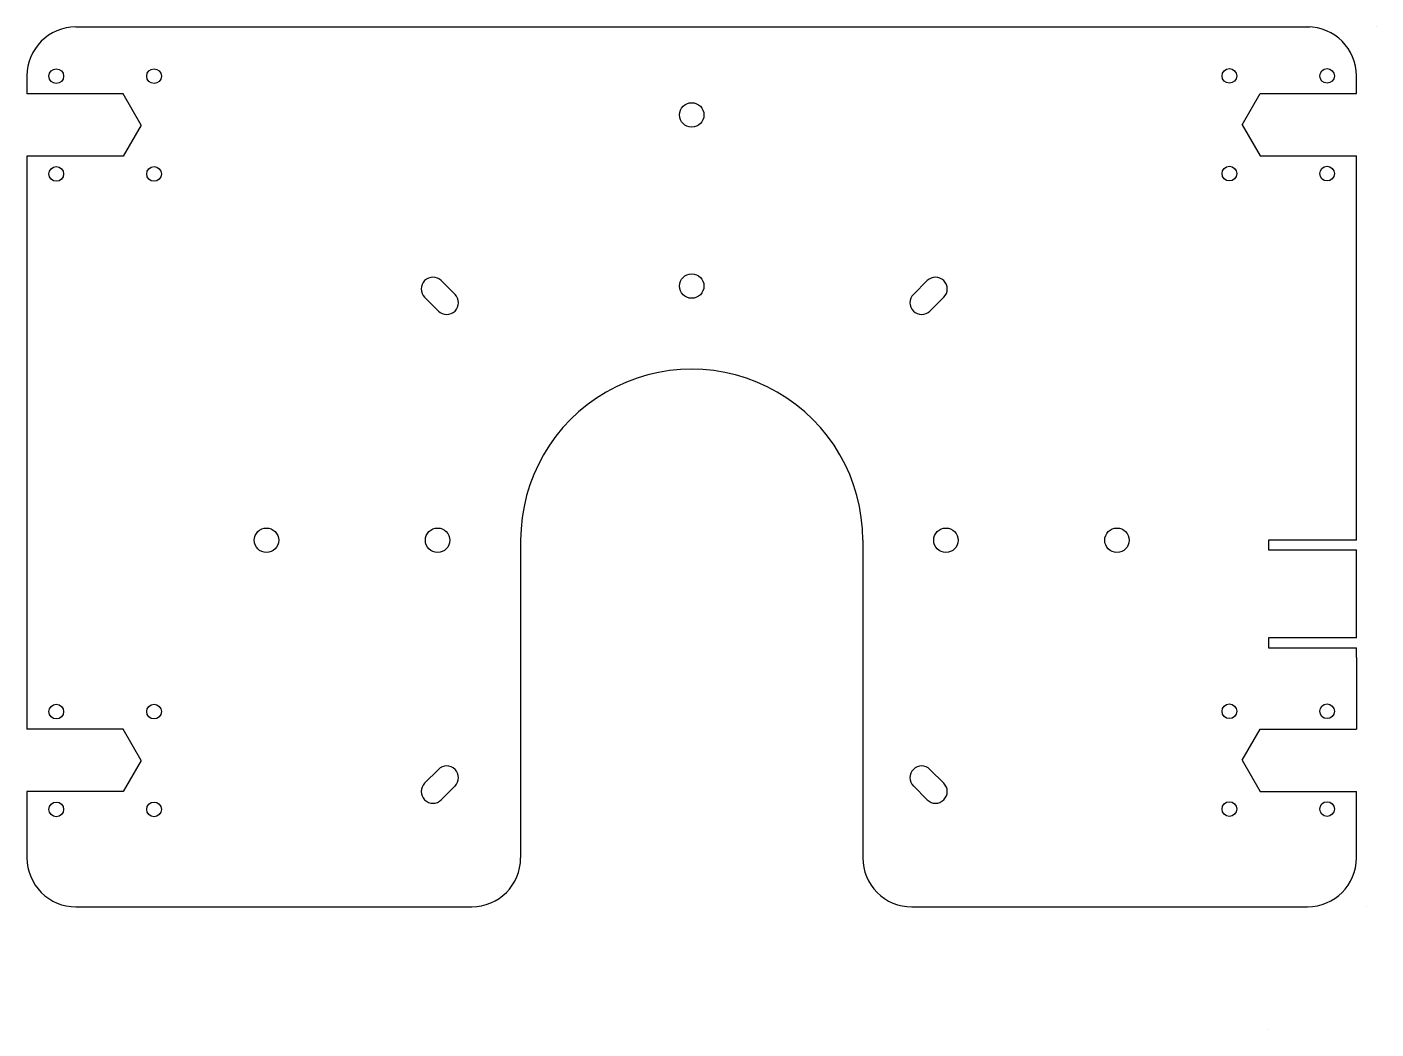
# Model space of a CAD drawing. Header units: millimetres. Extents: x -136 to 140, y -100 to 105.
import ezdxf

# ---------------------------------------------------------------- set-up
doc = ezdxf.new("R2010")
doc.units = ezdxf.units.MM
doc.layers.get('0').update_dxf_attribs({"linetype": 'CONTINUOUS', "lineweight": 25, "true_color": 0x000000})

# ---------------------------------------------------------------- blocks, each defined once
blk = doc.blocks.new('nut cut outs')
for p, q in [((0, 7.36), (-6.38, 3.68)), ((0, 7.36), (6.37, 3.68)), ((-6.38, 3.68), (-6.38, -3.68)), ((6.37, 3.68), (6.37, -3.68)), ((-6.38, -3.68), (-6.38, -16)), ((6.37, -3.68), (6.37, -16))]:
    blk.add_line(p, q)
for centre in [(-10, 10), (10, 10), (-10, -10), (10, -10)]:
    blk.add_circle(centre, 1.5)

msp = doc.modelspace()

# ---------------------------------------------------------------- linework, layer by layer
for p, q in [((-126, 105), (126.46, 105)), ((140, 105), (140, 105)), ((-136, 95), (-136, 91.32)), ((136, 91.37), (136, 95)), ((-136, 78.57), (-136, -38.68)), ((136, 0), (136, 78.62)), ((-51.26, 53.11), (-48.43, 50.28)), ((45.35, 50.28), (48.18, 53.11)), ((-51.82, 46.89), (-54.65, 49.72)), ((51.57, 49.72), (48.74, 46.89)), ((-35, 0), (-35, -65)), ((35, 0), (35, -65)), ((35, 0), (35, 0)), ((118, 0), (118, -2)), ((136, 0), (118, 0)), ((118, -2), (136, -2)), ((136, -20), (136, -2)), ((118, -19.99), (118, -21.99)), ((136, -20), (118, -20)), ((118, -21.99), (136, -22)), ((136, -23.99), (136, -22)), ((136, -23.99), (136, -38.63)), ((-54.65, -49.72), (-51.82, -46.89)), ((48.74, -46.89), (51.57, -49.72)), ((-136, -51.43), (-136, -65)), ((-48.43, -50.28), (-51.26, -53.11)), ((48.18, -53.11), (45.35, -50.28)), ((136, -65), (136, -51.38)), ((-126, -75), (-45, -75)), ((45, -75), (123, -75)), ((123, -75), (126, -75)), ((138, -75), (138, -75)), ((118, -100), (118, -100))]:
    msp.add_line(p, q)
for centre in [(0, 87), (0, 52), (-87, 0), (-52, 0), (52, 0), (87, 0)]:
    msp.add_circle(centre, 2.5)
for centre, radius, start, end in [((-126, 95), 10, 90, 180), ((126, 95), 10, 360, 90), ((-52.95, 51.41), 2.4, 45, 225), ((49.87, 51.41), 2.4, 315, 135), ((-50.13, 48.59), 2.4, 225, 45), ((47.05, 48.59), 2.4, 135, 315), ((0, 0), 35, 359.9991, 180), ((-50.13, -48.59), 2.4, 315, 135), ((47.05, -48.59), 2.4, 45, 225), ((-52.95, -51.41), 2.4, 135, 315), ((49.87, -51.41), 2.4, 225, 45), ((-126, -65), 10, 179.9919, 270), ((-45, -65), 10, 270, 359.9991), ((45, -65), 10, 179.9991, 270), ((126, -65), 10, 270, 0)]:
    msp.add_arc(centre, radius, start, end)

# ---------------------------------------------------------------- block references
for p, rotation in [((-120, 84.94), 270), ((120, 85), 90), ((-120, -45.06), 270), ((120, -45), 90)]:
    msp.add_blockref('nut cut outs', p, dxfattribs=dict(rotation=rotation))

doc.saveas('drawing.dxf')
